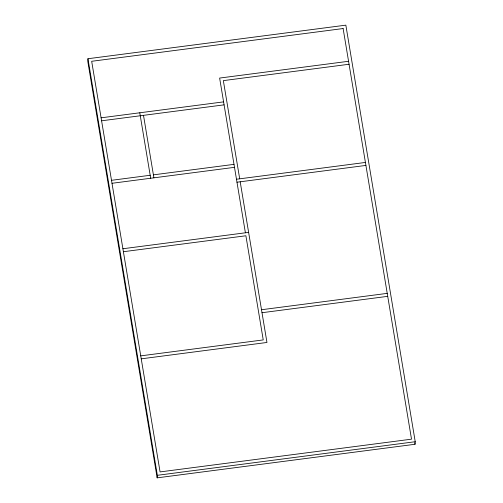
<?xml version="1.0" encoding="UTF-8"?>
<svg xmlns="http://www.w3.org/2000/svg" width="503" height="503" viewBox="0 0 503 503"><rect width="100%" height="100%" fill="white"/><g stroke="black" fill="none" stroke-linecap="round" stroke-linejoin="round"><path stroke-width="0.75" d="M87.956 58.732L87.767 61.278L157.156 477.85L415.044 444.268L415.233 441.722L345.844 25.15L87.956 58.732L157.345 475.31L157.156 477.85M348.566 61.278L219.629 78.066L245.401 232.795M349.063 64.252L223.345 80.625L239.698 178.816M101.097 117.821L223.59 101.87M101.593 120.802L224.087 104.85M111.503 180.313L150.183 175.27M153.409 174.855L234.002 164.355M111.999 183.287L234.492 167.336M236.479 179.238L365.423 162.444M236.976 182.212L365.914 165.418M122.902 248.746L248.62 232.373M123.398 251.72L245.892 235.769L263.239 339.915L140.746 355.866M261.51 309.741L387.228 293.368M262.006 312.715L387.725 296.342M141.242 358.84L266.961 342.468L240.195 181.79M157.345 475.31L415.233 441.722M414.78 442.722L415.044 444.268M143.5 115.344L153.905 177.829M139.777 112.785L150.68 178.251M343.115 28.545L91.678 61.291L160.073 471.915L411.511 439.169L343.115 28.545"/></g></svg>
